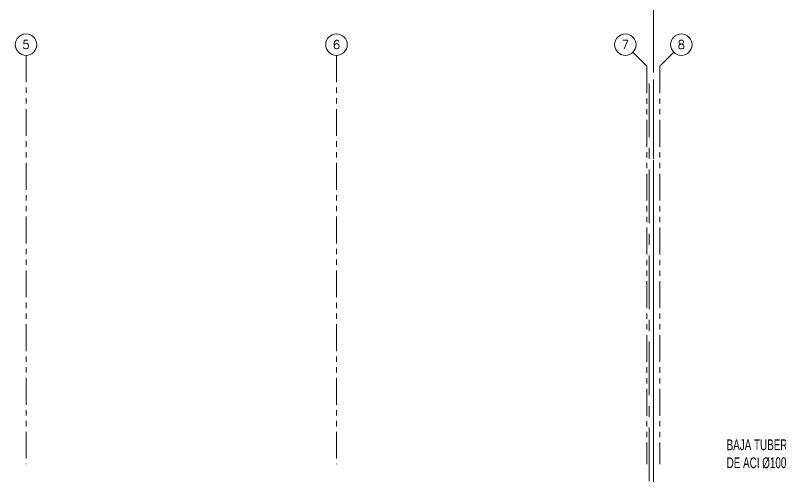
# Model space of a CAD drawing. Header units: millimetres. Extents: x 2085 to 2829, y 1347 to 1643.
# Drawn here: x 2142.09 to 2159.86, y 1614.84 to 1625.56 of the extents above; entities that cross this region are included whole.
import ezdxf
from ezdxf import colors
from ezdxf.entities.mleader import LeaderData, LeaderLine
from ezdxf.enums import TextEntityAlignment as Align
from ezdxf.math import Vec2, Vec3

# ---------------------------------------------------------------- set-up
doc = ezdxf.new("R2010")
doc.units = ezdxf.units.MM
for name, pattern in [('CENTER', [2, 1.25, -0.25, 0.25, -0.25]), ('DASHED2', [0.375, 0.25, -0.125]), ('HIDDEN2', [0.1875, 0.125, -0.0625]), ('PHANTOM', [2.5, 1.25, -0.25, 0.25, -0.25, 0.25, -0.25]), ('PHANTOM2', [1.25, 0.625, -0.125, 0.125, -0.125, 0.125, -0.125])]:
    doc.linetypes.add(name, pattern=pattern)
for name, color, linetype, lineweight in [('000 SOS 911 TEXTOS ACI', 7, 'Continuous', 9), ('00_Grupo3S', 7, 'DASHED2', 0), ('A-EJES', 251, 'PHANTOM', 9), ('A-PROYECCIONES', 251, 'HIDDEN2', 9)]:
    doc.layers.add(name, color=color, linetype=linetype, lineweight=lineweight)
doc.layers.add('A-ETAPAS', color=251, linetype='Continuous', lineweight=9, plot=False)
doc.styles.add('PIPE', font='ARIALN.TTF', dxfattribs={"width": 0.8})
doc.styles.add('ROMANS', font='romans.shx', dxfattribs={"width": 0.8})

# ---------------------------------------------------------------- blocks, each defined once
blk = doc.blocks.new('EJES 1P')
at = {"layer": 'A-EJES', "linetype": 'PHANTOM2'}
for p, q in [((40.951, 5.416), (41.274, 5.092)), ((41.898, 5.416), (41.574, 5.092))]:
    blk.add_line(p, q, dxfattribs=at)
for points in [[(26.854, 5.345), (26.854, -4.158)], [(34.064, 5.345), (34.064, -4.158)], [(41.274, 5.092), (41.274, -4.158)], [(41.574, 5.092), (41.574, -4.158)]]:
    blk.add_lwpolyline(points, dxfattribs=at)
at = {"layer": 'A-EJES', "linetype": 'Continuous'}
for centre in [(26.854, 5.592), (34.064, 5.592), (40.774, 5.592), (42.074, 5.592)]:
    blk.add_circle(centre, 0.25, dxfattribs=at)
at = {"layer": 'A-EJES', "linetype": 'Continuous', "style": 'ROMANS'}
for s, p in [('5', (26.854, 5.592)), ('6', (34.064, 5.592)), ('7', (40.774, 5.592)), ('8', (42.074, 5.592))]:
    blk.add_text(s, height=0.2, dxfattribs=at).set_placement(p, align=Align.MIDDLE_CENTER)

msp = doc.modelspace()

# ---------------------------------------------------------------- linework, layer by layer
at = {"layer": 'A-ETAPAS', "linetype": 'CENTER'}
msp.add_line((2156.906, 1631.479), (2156.906, 1601.825), dxfattribs=at)
at = {"layer": 'A-ETAPAS', "color": 4, "linetype": 'CENTER'}
msp.add_line((2156.806, 1623.98), (2156.806, 1601.825), dxfattribs=at)

# ---------------------------------------------------------------- leaders
at = {"layer": '000 SOS 911 TEXTOS ACI'}
ml = msp.add_multileader_mtext('Standard', dxfattribs=at)
ml.set_content('{\\H1.66667x;BAJA TUBERÍA DE ACI %%C100 }', color=256, style='PIPE')
ml.set_leader_properties(color=7)
ml.build(insert=Vec2(0, 0))
ml.multileader.update_dxf_attribs({"text_left_attachment_type": 2, "text_right_attachment_type": 2, "dogleg_length": 2, "arrow_head_size": 0.15})
ctx = ml.context
ctx.base_point, ctx.char_height, ctx.arrow_head_size, ctx.landing_gap_size, ctx.plane_origin, ctx.plane_x_axis, ctx.plane_y_axis = Vec3(2158.458, 1615.345), 0.15, 0.15, 0.15, Vec3(2153.877, 1614.542), Vec3(1, 0.000395), Vec3(-0.000395, 1)
ctx.left_attachment, ctx.right_attachment = 2, 2
notes = []
notes.append((ctx, [(1, (1, 1, 0), (2160.517, 1615.346), (-1, -0.000395), 0.146, [(0, [(2160.517, 1616.479)], 0, [])])]))
ctx.mtext.insert, ctx.mtext.text_direction, ctx.mtext.rotation, ctx.mtext.width, ctx.mtext.defined_height, ctx.mtext.flow_direction = Vec3(2158.608, 1615.704), Vec3(1, 0.000395), 0.000395, 1.73532, 0.558, 5
ctx.mtext.has_bg_fill, ctx.mtext.bg_color, ctx.mtext.bg_scale_factor, ctx.mtext.bg_transparency, ctx.mtext.use_window_bg_color = 1, -1073741824, 2, 0, 1
for ctx, leaders in notes:
    for number, flags, end, landing, length, lines in leaders:
        leader = LeaderData()
        leader.index, (leader.has_last_leader_line, leader.has_dogleg_vector, leader.attachment_direction) = number, flags
        leader.last_leader_point, leader.dogleg_vector, leader.dogleg_length = Vec3(end), Vec3(landing), length
        for number, points, colour, breaks in lines:
            line = LeaderLine()
            line.index, line.vertices, line.color, line.breaks = number, Vec3.list(points), colors.encode_raw_color(colour), breaks
            leader.lines.append(line)
        ctx.leaders.append(leader)

# ---------------------------------------------------------------- next in the draw order: linework, layer by layer
at = {"layer": '00_Grupo3S', "color": 2, "ltscale": 5}
msp.add_lwpolyline([(2156.906, 1643.032), (2183.584, 1643.032), (2183.584, 1347.191), (2156.906, 1347.191)], close=True, dxfattribs=at)

# ---------------------------------------------------------------- next in the draw order: block references
at = {"layer": 'A-PROYECCIONES'}
msp.add_blockref('EJES 1P', (2115.482, 1619.288), dxfattribs=at)

doc.saveas('drawing.dxf')
